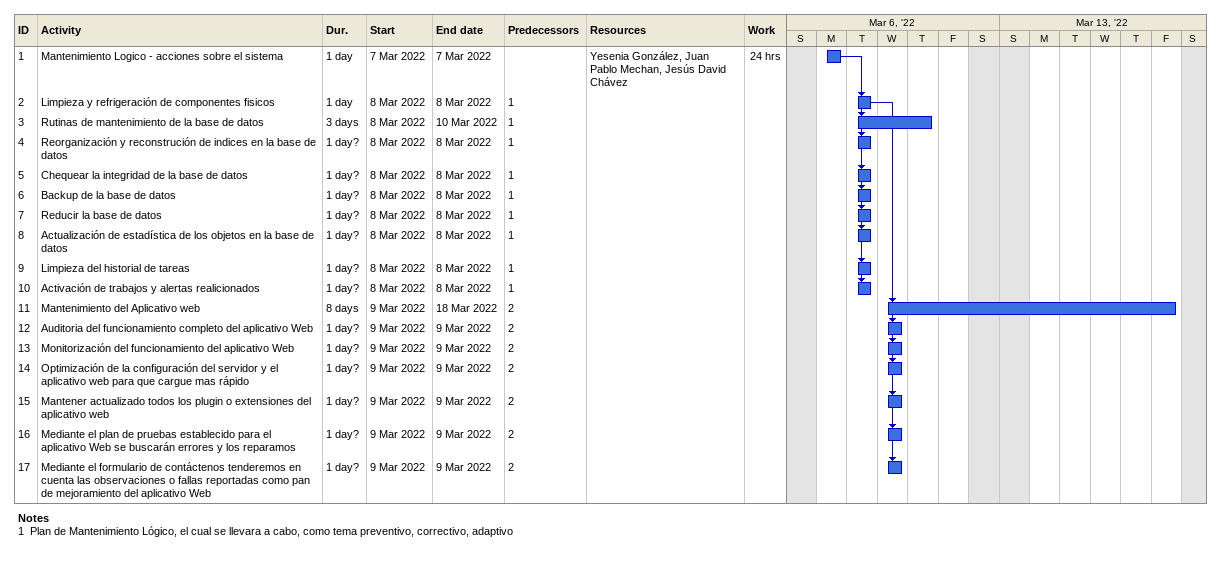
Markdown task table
| ID | Task | Duration | Start | Finish | Predecessors | Resources | Work (h) |
|---|---|---|---|---|---|---|---|
| 1 | Mantenimiento Logico - acciones sobre el sistema | 1d | 2022-03-07 | 2022-03-07 |  | Yesenia González, Juan Pablo Mechan, Jesús David Chávez | 24 |
| 2 | Limpieza y refrigeración de componentes fisicos | 1d | 2022-03-08 | 2022-03-08 | 1 |  |  |
| 3 | Rutinas de mantenimiento de la base de datos | 3d | 2022-03-08 | 2022-03-10 | 1 |  |  |
| 4 | Reorganización y reconstrución de indices en la base de datos | 1d? | 2022-03-08 | 2022-03-08 | 1 |  |  |
| 5 | Chequear la integridad de la base de datos | 1d? | 2022-03-08 | 2022-03-08 | 1 |  |  |
| 6 | Backup de la base de datos | 1d? | 2022-03-08 | 2022-03-08 | 1 |  |  |
| 7 | Reducir la base de datos | 1d? | 2022-03-08 | 2022-03-08 | 1 |  |  |
| 8 | Actualización de estadística de los objetos en la base de datos | 1d? | 2022-03-08 | 2022-03-08 | 1 |  |  |
| 9 | Limpieza del historial de tareas | 1d? | 2022-03-08 | 2022-03-08 | 1 |  |  |
| 10 | Activación de trabajos y alertas realicionados | 1d? | 2022-03-08 | 2022-03-08 | 1 |  |  |
| 11 | Mantenimiento del Aplicativo web | 8d | 2022-03-09 | 2022-03-18 | 2 |  |  |
| 12 | Auditoria del funcionamiento completo del aplicativo Web | 1d? | 2022-03-09 | 2022-03-09 | 2 |  |  |
| 13 | Monitorización del funcionamiento del aplicativo Web | 1d? | 2022-03-09 | 2022-03-09 | 2 |  |  |
| 14 | Optimización de la configuración del servidor y el aplicativo web para que cargue mas rápido | 1d? | 2022-03-09 | 2022-03-09 | 2 |  |  |
| 15 | Mantener actualizado todos los plugin o extensiones del aplicativo web | 1d? | 2022-03-09 | 2022-03-09 | 2 |  |  |
| 16 | Mediante el plan de pruebas establecido para el aplicativo Web se buscarán errores y los reparamos | 1d? | 2022-03-09 | 2022-03-09 | 2 |  |  |
| 17 | Mediante el formulario de contáctenos tenderemos en cuenta las observaciones o fallas reportadas como pan de mejoramiento del aplicativo Web | 1d? | 2022-03-09 | 2022-03-09 | 2 |  |  |

Notes
- 1: Plan de Mantenimiento Lógico, el cual se llevara a cabo, como tema preventivo, correctivo, adaptivo
